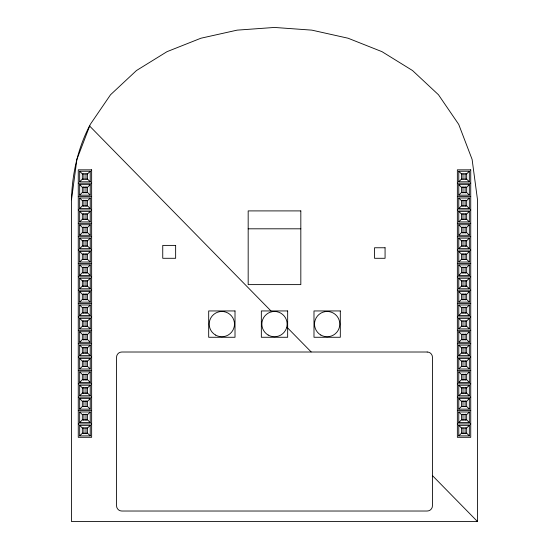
<?xml version="1.0" encoding="UTF-8"?>
<svg xmlns="http://www.w3.org/2000/svg" width="549" height="549" viewBox="0 0 549 549"><rect width="100%" height="100%" fill="white"/><g stroke="black" fill="none" stroke-linecap="round" stroke-linejoin="round"><path stroke-width="0.82" d="M71.494 199.781L76.894 159.395L90.283 124.39L110.527 94.764L136.468 70.533L166.985 51.681L200.92 38.224L237.141 30.14L274.5 27.45L311.859 30.14L348.08 38.224L382.015 51.681L412.525 70.533L438.473 94.764L458.717 124.39L472.106 159.395L477.506 199.781L477.506 521.55L71.494 521.55L71.494 199.781C71.953 180.271 75.343 160.761 82.206 142.459A157.268 157.268 0 0 1 89.508 125.913L270.897 310.871M79.687 181.788L82.323 179.159L87.586 179.159L90.221 181.788L79.687 181.788L79.687 171.261L90.221 171.261L90.221 181.788M79.687 171.261L82.323 173.896L87.586 173.896L90.221 171.261M79.687 195.163L82.323 192.534L87.586 192.534L90.221 195.163L90.221 184.636L79.687 184.636L79.687 195.163L90.221 195.163M79.687 184.636L82.323 187.264L87.586 187.264L90.221 184.636M79.687 208.538L82.323 205.902L87.586 205.902L90.221 208.538L90.221 198.004L79.687 198.004L79.687 208.538L90.221 208.538M79.687 198.004L82.323 200.639L87.586 200.639L90.221 198.004M79.687 221.913L82.323 219.277L87.586 219.277L90.221 221.913L90.221 211.379L79.687 211.379L79.687 221.913L90.221 221.913M79.687 211.379L82.323 214.014L87.586 214.014L90.221 211.379M79.687 235.281L82.323 232.652L87.586 232.652L90.221 235.281L79.687 235.281L79.687 224.754L90.221 224.754L90.221 235.281M79.687 224.754L82.323 227.389L87.586 227.389L90.221 224.754M79.687 248.656L82.323 246.027L87.586 246.027L90.221 248.656L79.687 248.656L79.687 238.129L90.221 238.129L90.221 248.656M79.687 238.129L82.323 240.757L87.586 240.757L90.221 238.129M79.687 262.031L82.323 259.396L87.586 259.396L90.221 262.031L79.687 262.031L79.687 251.504L90.221 251.504L90.221 262.031M79.687 251.504L82.323 254.132L87.586 254.132L90.221 251.504M79.687 275.406L82.323 272.771L87.586 272.771L90.221 275.406L79.687 275.406L79.687 264.872L90.221 264.872L90.221 275.406M79.687 264.872L82.323 267.507L87.586 267.507L90.221 264.872M79.687 288.781L82.323 286.146L87.586 286.146L90.221 288.781L79.687 288.781L79.687 278.247L90.221 278.247L90.221 288.781M79.687 278.247L82.323 280.882L87.586 280.882L90.221 278.247M79.687 302.149L82.323 299.521L87.586 299.521L90.221 302.149L79.687 302.149L79.687 291.622L90.221 291.622L90.221 302.149M79.687 291.622L82.323 294.257L87.586 294.257L90.221 291.622M79.687 315.524L82.323 312.896L87.586 312.896L90.221 315.524L90.221 304.997L79.687 304.997L79.687 315.524L90.221 315.524M79.687 304.997L82.323 307.625L87.586 307.625L90.221 304.997M79.687 328.899L82.323 326.264L87.586 326.264L90.221 328.899L79.687 328.899L79.687 318.365L90.221 318.365L90.221 328.899M79.687 318.365L82.323 321L87.586 321L90.221 318.365M79.687 342.274L82.323 339.639L87.586 339.639L90.221 342.274L90.221 331.74L79.687 331.74L79.687 342.274L90.221 342.274M79.687 331.74L82.323 334.375L87.586 334.375L90.221 331.74M79.687 355.642L82.323 353.014L82.323 347.75L79.687 345.115L90.221 345.115L90.221 355.642L79.687 355.642L79.687 345.115M82.323 347.75L87.586 347.75L90.221 345.115M79.687 369.017L82.323 366.389L87.586 366.389L90.221 369.017L90.221 358.49L79.687 358.49L79.687 369.017L90.221 369.017M79.687 358.49L82.323 361.118L87.586 361.118L90.221 358.49M79.687 382.392L82.323 379.757L82.323 374.493L79.687 371.865L79.687 382.392L90.221 382.392L90.221 371.865L79.687 371.865M82.323 374.493L87.586 374.493L90.221 371.865M79.687 395.767L82.323 393.132L87.586 393.132L90.221 395.767L90.221 385.233L79.687 385.233L79.687 395.767L90.221 395.767M87.586 393.132L87.586 387.869L90.221 385.233M79.687 409.142L82.323 406.507L87.586 406.507L90.221 409.142L90.221 398.608L79.687 398.608L79.687 409.142L90.221 409.142M87.586 406.507L87.586 401.244L90.221 398.608M79.687 422.51L82.323 419.882L87.586 419.882L90.221 422.51L90.221 411.983L79.687 411.983L79.687 422.51L90.221 422.51M79.687 411.983L82.323 414.612L87.586 414.612L90.221 411.983M79.687 435.885L82.323 433.25L82.323 427.987L79.687 425.358L79.687 435.885L90.221 435.885L90.221 425.358L79.687 425.358M82.323 427.987L87.586 427.987L90.221 425.358M458.779 181.788L461.414 179.159L466.677 179.159L469.313 181.788L458.779 181.788L458.779 171.261L469.313 171.261L469.313 181.788M466.677 179.159L466.677 173.896L469.313 171.261M458.779 195.163L461.414 192.534L466.677 192.534L469.313 195.163L458.779 195.163L458.779 184.636L469.313 184.636L469.313 195.163M466.677 192.534L466.677 187.264L469.313 184.636M458.779 208.538L461.414 205.902L466.677 205.902L469.313 208.538L458.779 208.538L458.779 198.004L469.313 198.004L469.313 208.538M466.677 205.902L466.677 200.639L469.313 198.004M458.779 221.913L461.414 219.277L466.677 219.277L469.313 221.913L458.779 221.913L458.779 211.379L469.313 211.379L469.313 221.913M466.677 219.277L466.677 214.014L469.313 211.379M458.779 235.281L461.414 232.652L466.677 232.652L469.313 235.281L458.779 235.281L458.779 224.754L469.313 224.754L469.313 235.281M466.677 232.652L466.677 227.389L469.313 224.754M458.779 248.656L461.414 246.027L466.677 246.027L469.313 248.656L458.779 248.656L458.779 238.129L469.313 238.129L469.313 248.656M458.779 238.129L461.414 240.757L466.677 240.757L469.313 238.129M458.779 262.031L461.414 259.396L466.677 259.396L469.313 262.031L458.779 262.031L458.779 251.504L469.313 251.504L469.313 262.031M466.677 259.396L466.677 254.132L469.313 251.504M458.779 275.406L461.414 272.771L466.677 272.771L469.313 275.406L458.779 275.406L458.779 264.872L469.313 264.872L469.313 275.406M466.677 272.771L466.677 267.507L469.313 264.872M458.779 288.781L461.414 286.146L466.677 286.146L469.313 288.781L458.779 288.781L458.779 278.247L469.313 278.247L469.313 288.781M466.677 286.146L466.677 280.882L469.313 278.247M458.779 302.149L461.414 299.521L466.677 299.521L469.313 302.149L458.779 302.149L458.779 291.622L469.313 291.622L469.313 302.149M458.779 291.622L461.414 294.257L466.677 294.257L469.313 291.622M458.779 315.524L461.414 312.896L466.677 312.896L469.313 315.524L458.779 315.524L458.779 304.997L469.313 304.997L469.313 315.524M466.677 312.896L466.677 307.625L469.313 304.997M458.779 328.899L461.414 326.264L466.677 326.264L469.313 328.899L458.779 328.899L458.779 318.365L469.313 318.365L469.313 328.899M466.677 326.264L466.677 321L469.313 318.365M458.779 342.274L461.414 339.639L466.677 339.639L469.313 342.274L458.779 342.274L458.779 331.74L469.313 331.74L469.313 342.274M466.677 339.639L466.677 334.375L469.313 331.74M458.779 355.642L461.414 353.014L466.677 353.014L469.313 355.642L458.779 355.642L458.779 345.115L469.313 345.115L469.313 355.642M466.677 353.014L466.677 347.75L469.313 345.115M458.779 369.017L461.414 366.389L466.677 366.389L469.313 369.017L458.779 369.017L458.779 358.49L469.313 358.49L469.313 369.017M458.779 358.49L461.414 361.118L466.677 361.118L469.313 358.49M458.779 382.392L461.414 379.757L466.677 379.757L469.313 382.392L458.779 382.392L458.779 371.865L469.313 371.865L469.313 382.392M466.677 379.757L466.677 374.493L469.313 371.865M458.779 395.767L461.414 393.132L466.677 393.132L469.313 395.767L458.779 395.767L458.779 385.233L469.313 385.233L469.313 395.767M466.677 393.132L466.677 387.869L469.313 385.233M458.779 409.142L461.414 406.507L466.677 406.507L469.313 409.142L458.779 409.142L458.779 398.608L469.313 398.608L469.313 409.142M458.779 398.608L461.414 401.244L466.677 401.244L469.313 398.608M458.779 422.51L461.414 419.882L466.677 419.882L469.313 422.51L458.779 422.51L458.779 411.983L469.313 411.983L469.313 422.51M458.779 411.983L461.414 414.612L466.677 414.612L469.313 411.983M458.779 435.885L461.414 433.25L466.677 433.25L469.313 435.885L458.779 435.885L458.779 425.358L469.313 425.358L469.313 435.885M466.677 433.25L466.677 427.987L469.313 425.358M458.779 171.261L461.414 173.896L466.677 173.896M78.267 183.215L91.642 183.215M457.358 183.215L470.733 183.215M458.779 184.636L461.414 187.264L466.677 187.264M78.267 196.583L91.642 196.583M457.358 196.583L470.733 196.583M458.779 198.004L461.414 200.639L466.677 200.639M78.267 209.958L91.642 209.958M457.358 209.958L470.733 209.958M458.779 211.379L461.414 214.014L466.677 214.014M78.267 223.333L91.642 223.333M457.358 223.333L470.733 223.333M458.779 224.754L461.414 227.389L466.677 227.389M248.175 228.809L300.825 228.809M78.267 236.708L91.642 236.708M457.358 236.708L470.733 236.708M78.267 250.076L91.642 250.076M457.358 250.076L470.733 250.076M458.779 251.504L461.414 254.132L466.677 254.132M78.267 263.451L91.642 263.451M457.358 263.451L470.733 263.451M458.779 264.872L461.414 267.507L466.677 267.507M78.267 276.826L91.642 276.826M457.358 276.826L470.733 276.826M458.779 278.247L461.414 280.882L466.677 280.882M78.267 290.201L91.642 290.201M457.358 290.201L470.733 290.201M78.267 303.576L91.642 303.576M457.358 303.576L470.733 303.576M458.779 304.997L461.414 307.625L466.677 307.625M78.267 316.945L91.642 316.945M457.358 316.945L470.733 316.945M458.779 318.365L461.414 321L466.677 321M78.267 330.32L91.642 330.32M457.358 330.32L470.733 330.32M458.779 331.74L461.414 334.375L466.677 334.375M78.267 343.695L91.642 343.695M457.358 343.695L470.733 343.695M458.779 345.115L461.414 347.75L466.677 347.75M82.323 353.014L87.586 353.014L90.221 355.642M78.267 357.07L91.642 357.07M457.358 357.07L470.733 357.07M78.267 370.438L91.642 370.438M457.358 370.438L470.733 370.438M458.779 371.865L461.414 374.493L466.677 374.493M82.323 379.757L87.586 379.757L90.221 382.392M78.267 383.813L91.642 383.813M457.358 383.813L470.733 383.813M79.687 385.233L82.323 387.869L87.586 387.869M458.779 385.233L461.414 387.869L466.677 387.869M78.267 397.188L91.642 397.188M457.358 397.188L470.733 397.188M79.687 398.608L82.323 401.244L87.586 401.244M78.267 410.563L91.642 410.563M457.358 410.563L470.733 410.563M78.267 423.931L91.642 423.931M457.358 423.931L470.733 423.931M458.779 425.358L461.414 427.987L466.677 427.987M82.323 433.25L87.586 433.25L90.221 435.885M287.113 327.41L311.139 351.902M432.461 475.619L477.506 521.55M466.677 240.757L466.677 246.027M466.677 294.257L466.677 299.521M466.677 361.118L466.677 366.389M466.677 401.244L466.677 406.507M466.677 414.612L466.677 419.882M465.099 173.676L465.099 179.372M465.099 186.681L465.099 193.118M465.099 200.049L465.099 206.493M465.099 213.486L465.099 219.49M465.099 226.799L465.099 233.243M465.099 240.544L465.099 246.556M465.099 253.542L465.099 259.615M465.099 266.917L465.099 273.361M465.099 280.663L465.099 286.674M465.099 293.667L465.099 300.111M465.099 307.042L465.099 313.479M465.099 320.788L465.099 326.483M465.099 333.785L465.099 340.229M465.099 347.16L465.099 353.604M465.099 360.59L465.099 366.602M465.099 373.903L465.099 380.347M465.099 387.278L465.099 393.722M465.099 400.715L465.099 406.72M465.099 414.028L465.099 420.465M465.099 427.774L465.099 433.779M462.992 173.676L462.992 179.372M462.992 186.681L462.992 193.118M462.992 200.049L462.992 206.493M462.992 213.486L462.992 219.49M462.992 226.799L462.992 233.243M462.992 240.544L462.992 246.556M462.992 253.542L462.992 259.615M462.992 266.917L462.992 273.361M462.992 280.663L462.992 286.674M462.992 293.667L462.992 300.111M462.992 307.042L462.992 313.479M462.992 320.788L462.992 326.483M462.992 333.785L462.992 340.229M462.992 347.16L462.992 353.604M462.992 360.59L462.992 366.602M462.992 373.903L462.992 380.347M462.992 387.278L462.992 393.722M462.992 400.715L462.992 406.72M462.992 414.028L462.992 420.465M462.992 427.774L462.992 433.779M461.414 173.896L461.414 179.159M461.414 187.264L461.414 192.534M461.414 200.639L461.414 205.902M461.414 214.014L461.414 219.277M461.414 227.389L461.414 232.652M461.414 240.757L461.414 246.027M461.414 254.132L461.414 259.396M461.414 267.507L461.414 272.771M461.414 280.882L461.414 286.146M461.414 294.257L461.414 299.521M461.414 307.625L461.414 312.896M461.414 321L461.414 326.264M461.414 334.375L461.414 339.639M461.414 347.75L461.414 353.014M461.414 361.118L461.414 366.389M461.414 374.493L461.414 379.757M461.414 387.869L461.414 393.132M461.414 401.244L461.414 406.507M461.414 414.612L461.414 419.882M461.414 427.987L461.414 433.25M87.586 173.896L87.586 179.159M87.586 187.264L87.586 192.534M87.586 200.639L87.586 205.902M87.586 214.014L87.586 219.277M87.586 227.389L87.586 232.652M87.586 240.757L87.586 246.027M87.586 254.132L87.586 259.396M87.586 267.507L87.586 272.771M87.586 280.882L87.586 286.146M87.586 294.257L87.586 299.521M87.586 307.625L87.586 312.896M87.586 321L87.586 326.264M87.586 334.375L87.586 339.639M87.586 347.75L87.586 353.014M87.586 361.118L87.586 366.389M87.586 374.493L87.586 379.757M87.586 414.612L87.586 419.882M87.586 427.987L87.586 433.25M86.008 173.676L86.008 179.372M86.008 186.681L86.008 193.118M86.008 200.049L86.008 206.493M86.008 213.486L86.008 219.49M86.008 226.799L86.008 233.243M86.008 240.544L86.008 246.556M86.008 253.542L86.008 259.615M86.008 266.917L86.008 273.361M86.008 280.663L86.008 286.674M86.008 293.667L86.008 300.111M86.008 307.042L86.008 313.479M86.008 320.788L86.008 326.483M86.008 333.785L86.008 340.229M86.008 347.16L86.008 353.604M86.008 360.59L86.008 366.602M86.008 373.903L86.008 380.347M86.008 387.278L86.008 393.722M86.008 400.715L86.008 406.72M86.008 414.028L86.008 420.465M86.008 427.774L86.008 433.779M83.901 173.676L83.901 179.372M83.901 186.681L83.901 193.118M83.901 200.049L83.901 206.493M83.901 213.486L83.901 219.49M83.901 226.799L83.901 233.243M83.901 240.544L83.901 246.556M83.901 253.542L83.901 259.615M83.901 266.917L83.901 273.361M83.901 280.663L83.901 286.674M83.901 293.667L83.901 300.111M83.901 307.042L83.901 313.479M83.901 320.788L83.901 326.483M83.901 333.785L83.901 340.229M83.901 347.16L83.901 353.604M83.901 360.59L83.901 366.602M83.901 373.903L83.901 380.347M83.901 387.278L83.901 393.722M83.901 400.715L83.901 406.72M83.901 414.028L83.901 420.465M83.901 427.774L83.901 433.779M82.323 173.896L82.323 179.159M82.323 187.264L82.323 192.534M82.323 200.639L82.323 205.902M82.323 214.014L82.323 219.277M82.323 227.389L82.323 232.652M82.323 240.757L82.323 246.027M82.323 254.132L82.323 259.396M82.323 267.507L82.323 272.771M82.323 280.882L82.323 286.146M82.323 294.257L82.323 299.521M82.323 307.625L82.323 312.896M82.323 321L82.323 326.264M82.323 334.375L82.323 339.639M82.323 361.118L82.323 366.389M82.323 387.869L82.323 393.132M82.323 401.244L82.323 406.507M82.323 414.612L82.323 419.882M91.642 169.84L78.267 169.84L78.267 437.306L91.642 437.306L91.642 169.84M470.733 169.84L457.358 169.84L457.358 437.306L470.733 437.306L470.733 169.84M300.825 210.905L248.175 210.905L248.175 284.615L300.825 284.615L300.825 210.905M175.646 245.396L162.744 245.396L162.744 258.291L175.646 258.291L175.646 245.396M385.069 247.764L374.535 247.764L374.535 258.291L385.069 258.291L385.069 247.764M235.013 310.947L208.689 310.947L208.689 337.271L235.013 337.271L235.013 310.947M287.662 310.947L261.338 310.947L261.338 337.271L287.662 337.271L287.662 310.947M340.311 310.947L313.987 310.947L313.987 337.271L340.311 337.271L340.311 310.947M427.191 352.012L121.809 352.012A5.264 5.264 0 0 0 116.546 357.275L116.546 505.753A5.264 5.264 0 0 0 121.809 511.023L427.191 511.023A5.264 5.264 0 0 0 432.454 505.753L432.454 357.275A5.264 5.264 0 0 0 427.191 352.012M215.531 335.048A12.634 12.634 0 0 0 234.485 324.109A12.634 12.634 0 0 0 215.531 313.163A12.634 12.634 0 0 0 215.531 335.048M320.836 335.048A12.634 12.634 0 0 0 339.79 324.109A12.634 12.634 0 0 0 320.836 313.163A12.634 12.634 0 0 0 320.836 335.048M268.18 335.048A12.634 12.634 0 0 0 287.134 324.109A12.634 12.634 0 0 0 268.18 313.163A12.634 12.634 0 0 0 268.18 335.048"/></g></svg>
